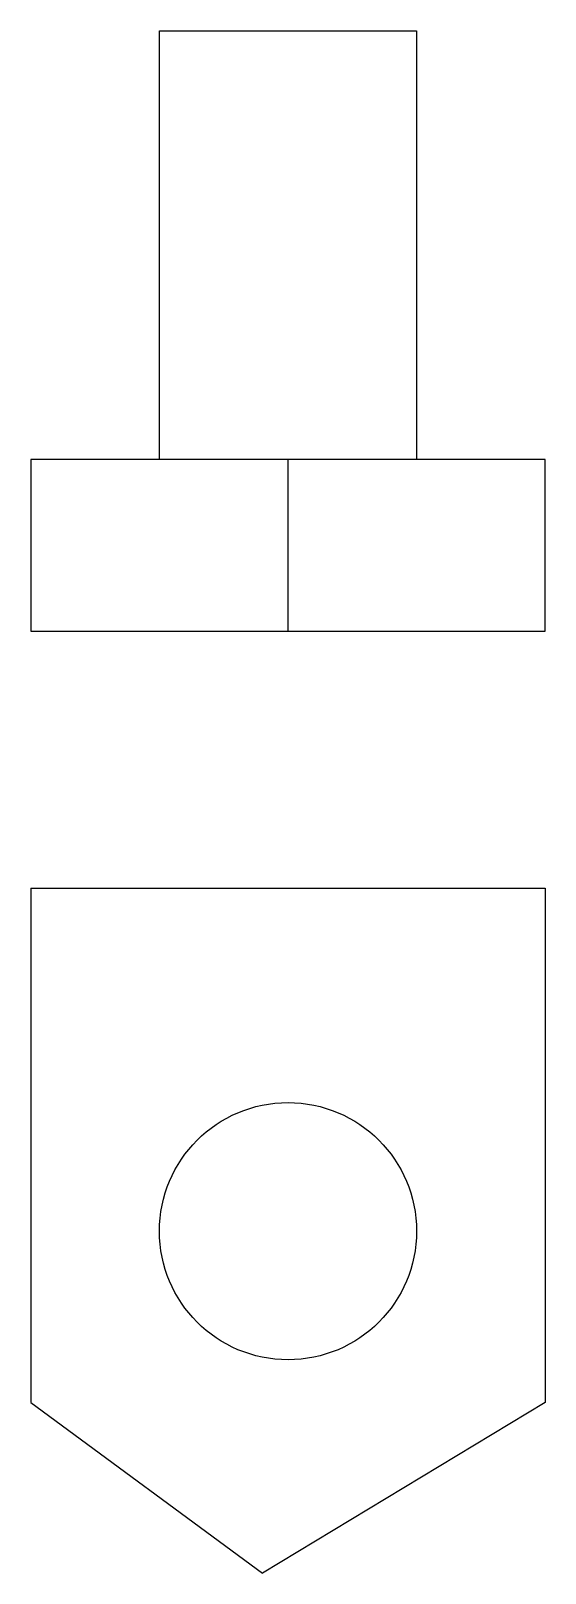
# Model space of a CAD drawing. Header units: millimetres. Extents: x 0 to 60, y -110 to 70.
import ezdxf

# ---------------------------------------------------------------- set-up
doc = ezdxf.new("R2010")
doc.units = ezdxf.units.MM

msp = doc.modelspace()

# ---------------------------------------------------------------- linework, layer by layer
for p, q in [((15, 20), (15, 70)), ((15, 70), (45, 70)), ((45, 70), (45, 20)), ((30, 20), (0, 20)), ((0, 20), (0, 0)), ((30, 0), (30, 20)), ((60, 20), (30, 20)), ((60, 0), (60, 20)), ((0, 0), (30, 0)), ((30, 0), (60, 0)), ((0, -30), (60, -30)), ((0, -30), (0, -90)), ((60, -30), (60, -60)), ((60, -60), (60, -90)), ((0, -90), (27.04, -109.89)), ((60, -90), (27.04, -109.89))]:
    msp.add_line(p, q)
msp.add_circle((30, -70), 15)

doc.saveas('drawing.dxf')
